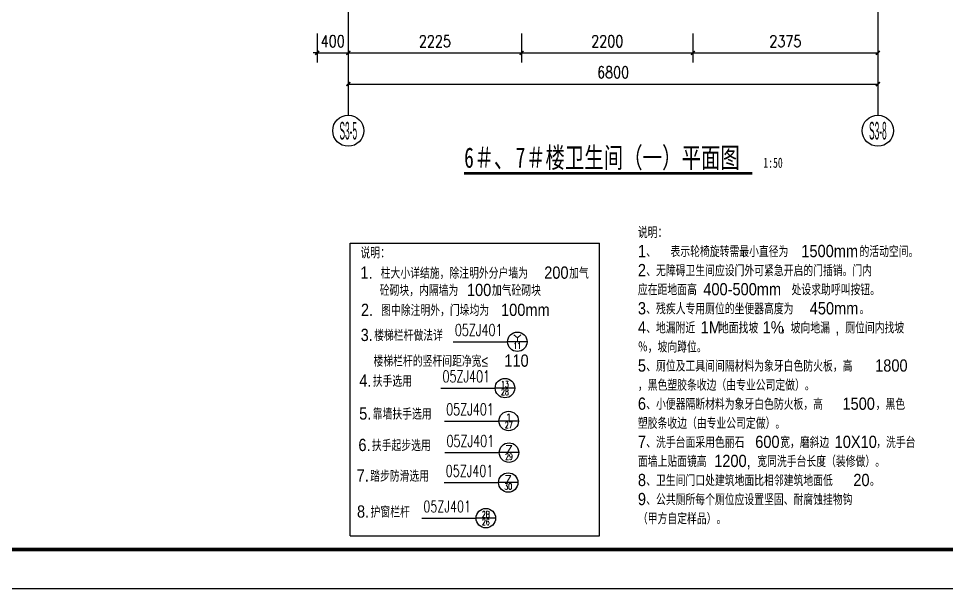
# Model space of a CAD drawing. Extents: x 718358 to 1668613, y -348838 to -159582.
# Drawn here: x 819209 to 831123, y -200981 to -193662 of the extents above; entities that cross this region are included whole.
import ezdxf
from ezdxf.enums import TextEntityAlignment as Align

# ---------------------------------------------------------------- set-up
doc = ezdxf.new("R2010")
doc.units = 0
doc.header["$LTSCALE"] = 1000
for name, color, linetype in [('PUB_DIM', 73, 'Continuous'), ('PUB_TEXT', 10, 'Continuous'), ('建-可见线', 7, 'Continuous'), ('建-图框', 4, 'Continuous'), ('建-尺寸', 73, 'Continuous'), ('建-房间名', 7, 'Continuous'), ('建-符号', 3, 'Continuous'), ('建-符号说明', 7, 'Continuous'), ('建-轴标', 3, 'Continuous'), ('粉刷层', 9, 'Continuous')]:
    doc.layers.add(name, color=color, linetype=linetype)
doc.styles.add('_TCH_AXIS', font='gt宽度调整.shx', dxfattribs={"bigfont": 'gt国标汉字.shx'})
doc.styles.add('_TCH_DIM', font='gt单线西文.shx', dxfattribs={"width": 0.8, "bigfont": 'gt单线中文.shx'})
doc.styles.add('_TCH_LABEL', font='COMPLEX', dxfattribs={"bigfont": 'GBCBIG'})
doc.styles.add('DIM_FONT', font='SIMPLEX.shx', dxfattribs={"width": 0.8, "bigfont": 'GBCBIG.shx'})
doc.styles.add('黑体字', font='simhei.ttf', dxfattribs={"width": 0.7})
doc.dimstyles.new('DIMN50', dxfattribs={"dimscale": 0.5, "dimtxt": 300, "dimasz": 100, "dimexe": 250, "dimexo": 300, "dimgap": 150, "dimtad": 1, "dimdec": 0, "dimzin": 0, "dimdsep": 46, "dimtxsty": 'DIM_FONT', "dimblk": 'ARCHTICK', "dimcen": 0.09, "dimdle": 1, "dimclrt": 7, "dimazin": 2, "dimtfac": 1, "dimtdec": 0, "dimtix": 1, "dimtmove": 2, "dimatfit": 3, "dimldrblk": 'ARCHTICK', "dimfxl": 1, "dimtolj": 1, "dimtzin": 0, "dimarcsym": 0})

# ---------------------------------------------------------------- blocks, each defined once
blk = doc.blocks.new('A$C481F2628')
at = {"layer": 'PUB_DIM'}
for p, q in [((1324, 2578), (2022, 2578)), ((1324, 2578), (1324, 2578)), ((2272, 2578), (2022, 2578)), ((1165, 1983), (1863, 1983)), ((1165, 1983), (1165, 1983)), ((2113, 1983), (1863, 1983)), ((1212, 1560), (1911, 1560)), ((1212, 1560), (1212, 1560)), ((2161, 1560), (1911, 1560)), ((1218, 1154), (1915, 1154)), ((1218, 1154), (1218, 1154)), ((2165, 1154), (1915, 1154)), ((1207, 770), (1905, 770)), ((1207, 770), (1207, 770)), ((2155, 770), (1905, 770)), ((920, 312), (1617, 312)), ((920, 312), (920, 312)), ((1867, 312), (1617, 312))]:
    blk.add_line(p, q, dxfattribs=at)
for centre, radius in [((2147, 2578), 125), ((1324, 2578), 0), ((1988, 1983), 125), ((1165, 1983), 0), ((2036, 1560), 125), ((1212, 1560), 0), ((2040, 1154), 125), ((1218, 1154), 0), ((2030, 770), 125), ((1207, 770), 0), ((1742, 312), 125), ((920, 312), 0)]:
    blk.add_circle(centre, radius, dxfattribs=at)
at = {"layer": '粉刷层'}
for p, q in [((0, 3843), (3200, 3843)), ((0, 86), (0, 3843)), ((3200, 86), (3200, 3843)), ((0, 86), (3200, 86))]:
    blk.add_line(p, q, dxfattribs=at)
at = {"layer": 'PUB_TEXT', "style": '_TCH_LABEL', "width": 0.705882}
for p in [(1345, 2654), (1185, 2058), (1233, 1635), (1238, 1229), (1227, 845), (940, 388)]:
    blk.add_text('05ZJ401', height=148.8, dxfattribs=at).set_placement(p)
at = {"layer": 'PUB_TEXT', "style": '_TCH_LABEL'}
for s, width, p, p2 in [('Y', 1.381579, (2097, 2588), (2197, 2588)), ('11', 1.09375, (2097, 2488), (2197, 2488)), ('13', 0.905172, (1938, 1993), (2038, 1993)), ('28', 0.772059, (1938, 1892), (2038, 1892)), ('27', 0.772059, (1986, 1469), (2086, 1469)), ('1', 2.916667, (1986, 1570), (2086, 1570)), ('7', 1.875, (1990, 1164), (2090, 1164)), ('29', 0.772059, (1990, 1063), (2090, 1063)), ('7', 1.875, (1979, 780), (2080, 780)), ('30', 0.795455, (1979, 679), (2080, 679)), ('2B', 0.709459, (1692, 322), (1793, 322)), ('26', 0.772059, (1692, 222), (1793, 222))]:
    blk.add_text(s, height=80.5, dxfattribs=dict(at, width=width)).set_placement(p, p2, align=Align.FIT)
at = {"layer": '建-房间名', "style": '_TCH_DIM'}
for s, height, width, p in [('说明：', 143.3, 0.8, (133, 3647)), ('1.', 157.5, 0.888889, (132, 3387)), ('柱大小详结施，除注明外分户墙为', 143.31, 0.8, (392, 3387)), ('200', 157.5, 0.888889, (2492, 3387)), ('加气', 143.3, 0.8, (2812, 3387)), ('砼砌块，内隔墙为', 143.3, 0.8, (380, 3165)), ('100', 157.5, 0.888889, (1500, 3165)), ('加气砼砌块', 143.3, 0.8, (1820, 3165)), ('2.', 157.5, 0.888889, (139, 2909)), ('图中除注明外，门垛均为', 143.31, 0.8, (398, 2909)), ('100mm', 157.5, 0.888889, (1938, 2909)), ('3.', 157.5, 0.888889, (135, 2587)), ('楼梯栏杆做法详', 143.3, 0.8, (308, 2587)), ('楼梯栏杆的竖杆间距净宽≤', 143.31, 0.8, (300, 2257)), ('110', 157.5, 0.888889, (1980, 2257)), ('4.', 157.5, 0.888889, (117, 2000)), ('扶手选用', 143.3, 0.8, (290, 2000)), ('5.', 157.5, 0.888889, (116, 1578)), ('靠墙扶手选用', 143.3, 0.8, (290, 1578)), ('6.', 157.5, 0.888889, (106, 1174)), ('扶手起步选用', 143.3, 0.8, (279, 1174)), ('7.', 157.5, 0.888889, (84, 781)), ('踏步防滑选用', 143.3, 0.8, (257, 781)), ('8.', 157.5, 0.888889, (88, 319)), ('护窗栏杆', 143.3, 0.8, (262, 319))]:
    blk.add_text(s, height=height, dxfattribs=dict(at, width=width)).set_placement(p)
blk = doc.blocks.new('_ArchTick')
at = {"color": 0, "linetype": 'ByBlock', "const_width": 0.4}
blk.add_lwpolyline([(-0.5, -0.5), (0.5, 0.5)], dxfattribs=at)
blk = doc.blocks.new('*D726')
at = {"layer": 'Defpoints', "color": 0, "transparency": 16777216}
for p in [(823443, -194104), (830243, -194104), (830243, -194503)]:
    blk.add_point(p, dxfattribs=at)
at = {"layer": '建-尺寸', "color": 0, "lineweight": -2, "transparency": 16777216}
for p, q in [((823443, -194254), (823443, -194628)), ((830243, -194254), (830243, -194628)), ((823442, -194503), (830243, -194503))]:
    blk.add_line(p, q, dxfattribs=at)
at = {"layer": '建-尺寸', "color": 0, "lineweight": -2, "transparency": 16777216, "xscale": 50, "yscale": 50, "zscale": 50, "rotation": 180}
blk.add_blockref('_ArchTick', (823443, -194503), dxfattribs=at)
at = {"layer": '建-尺寸', "color": 0, "lineweight": -2, "transparency": 16777216, "xscale": 50, "yscale": 50, "zscale": 50}
blk.add_blockref('_ArchTick', (830243, -194503), dxfattribs=at)
at = {"layer": '建-尺寸', "color": 7, "transparency": 16777216, "insert": (826843, -194353), "char_height": 150, "attachment_point": 5, "style": 'DIM_FONT'}
blk.add_mtext('\\A1;6800', dxfattribs=at)
blk = doc.blocks.new('*D735')
at = {"layer": 'Defpoints', "color": 0, "transparency": 16777216}
for p in [(823043, -193704), (823443, -193704), (823443, -194103)]:
    blk.add_point(p, dxfattribs=at)
at = {"layer": '建-尺寸', "color": 0, "lineweight": -2, "transparency": 16777216}
for p, q in [((823043, -193854), (823043, -194228)), ((823443, -193854), (823443, -194228)), ((823043, -194103), (822993, -194103)), ((823043, -194103), (823443, -194103)), ((823443, -194103), (823493, -194103))]:
    blk.add_line(p, q, dxfattribs=at)
at = {"layer": '建-尺寸', "color": 0, "lineweight": -2, "transparency": 16777216, "xscale": 50, "yscale": 50, "zscale": 50}
blk.add_blockref('_ArchTick', (823043, -194103), dxfattribs=at)
at = {"layer": '建-尺寸', "color": 0, "lineweight": -2, "transparency": 16777216, "xscale": 50, "yscale": 50, "zscale": 50, "rotation": 180}
blk.add_blockref('_ArchTick', (823443, -194103), dxfattribs=at)
at = {"layer": '建-尺寸', "color": 7, "transparency": 16777216, "insert": (823243, -193953), "char_height": 150, "attachment_point": 5, "style": 'DIM_FONT'}
blk.add_mtext('\\A1;400', dxfattribs=at)
blk = doc.blocks.new('*D736')
at = {"layer": 'Defpoints', "color": 0, "transparency": 16777216}
for p in [(823443, -193704), (825668, -193704), (825668, -194103)]:
    blk.add_point(p, dxfattribs=at)
at = {"layer": '建-尺寸', "color": 0, "lineweight": -2, "transparency": 16777216}
for p, q in [((823443, -193854), (823443, -194228)), ((825668, -193854), (825668, -194228)), ((823442, -194103), (825668, -194103))]:
    blk.add_line(p, q, dxfattribs=at)
at = {"layer": '建-尺寸', "color": 0, "lineweight": -2, "transparency": 16777216, "xscale": 50, "yscale": 50, "zscale": 50, "rotation": 180}
blk.add_blockref('_ArchTick', (823443, -194103), dxfattribs=at)
at = {"layer": '建-尺寸', "color": 0, "lineweight": -2, "transparency": 16777216, "xscale": 50, "yscale": 50, "zscale": 50}
blk.add_blockref('_ArchTick', (825668, -194103), dxfattribs=at)
at = {"layer": '建-尺寸', "color": 7, "transparency": 16777216, "insert": (824555, -193953), "char_height": 150, "attachment_point": 5, "style": 'DIM_FONT'}
blk.add_mtext('\\A1;2225', dxfattribs=at)
blk = doc.blocks.new('*D737')
at = {"layer": 'Defpoints', "color": 0, "transparency": 16777216}
for p in [(825668, -193704), (827868, -193704), (827868, -194103)]:
    blk.add_point(p, dxfattribs=at)
at = {"layer": '建-尺寸', "color": 0, "lineweight": -2, "transparency": 16777216}
for p, q in [((825668, -193854), (825668, -194228)), ((827868, -193854), (827868, -194228)), ((825667, -194103), (827868, -194103))]:
    blk.add_line(p, q, dxfattribs=at)
at = {"layer": '建-尺寸', "color": 0, "lineweight": -2, "transparency": 16777216, "xscale": 50, "yscale": 50, "zscale": 50, "rotation": 180}
blk.add_blockref('_ArchTick', (825668, -194103), dxfattribs=at)
at = {"layer": '建-尺寸', "color": 0, "lineweight": -2, "transparency": 16777216, "xscale": 50, "yscale": 50, "zscale": 50}
blk.add_blockref('_ArchTick', (827868, -194103), dxfattribs=at)
at = {"layer": '建-尺寸', "color": 7, "transparency": 16777216, "insert": (826768, -193953), "char_height": 150, "attachment_point": 5, "style": 'DIM_FONT'}
blk.add_mtext('\\A1;2200', dxfattribs=at)
blk = doc.blocks.new('*D738')
at = {"layer": 'Defpoints', "color": 0, "transparency": 16777216}
for p in [(827868, -193704), (830243, -193704), (830243, -194103)]:
    blk.add_point(p, dxfattribs=at)
at = {"layer": '建-尺寸', "color": 0, "lineweight": -2, "transparency": 16777216}
for p, q in [((827868, -193854), (827868, -194228)), ((830243, -193854), (830243, -194228)), ((827867, -194103), (830243, -194103))]:
    blk.add_line(p, q, dxfattribs=at)
at = {"layer": '建-尺寸', "color": 0, "lineweight": -2, "transparency": 16777216, "xscale": 50, "yscale": 50, "zscale": 50, "rotation": 180}
blk.add_blockref('_ArchTick', (827868, -194103), dxfattribs=at)
at = {"layer": '建-尺寸', "color": 0, "lineweight": -2, "transparency": 16777216, "xscale": 50, "yscale": 50, "zscale": 50}
blk.add_blockref('_ArchTick', (830243, -194103), dxfattribs=at)
at = {"layer": '建-尺寸', "color": 7, "transparency": 16777216, "insert": (829055, -193953), "char_height": 150, "attachment_point": 5, "style": 'DIM_FONT'}
blk.add_mtext('\\A1;2375', dxfattribs=at)

msp = doc.modelspace()

# ---------------------------------------------------------------- linework, layer by layer
at = {"layer": '建-图框'}
msp.add_lwpolyline([(802458.1, -200980.7), (844508.1, -200980.7), (844508.1, -171280.7), (802458.1, -171280.7)], close=True, dxfattribs=at)
at = {"layer": '建-图框', "const_width": 50}
msp.add_lwpolyline([(803708.1, -200480.7), (844008.1, -200480.7), (844008.1, -171780.7), (803708.1, -171780.7)], close=True, dxfattribs=at)
at = {"layer": '建-符号', "const_width": 35}
msp.add_lwpolyline([(824930.6, -195649), (828632.2, -195649)], dxfattribs=at)
at = {"layer": '建-轴标'}
for p, q in [((823442.7, -193469.8), (823442.7, -194902.6)), ((830242.7, -193469.8), (830242.7, -194902.6))]:
    msp.add_line(p, q, dxfattribs=at)
for centre in [(823442.7, -195102.6), (830242.7, -195102.6)]:
    msp.add_circle(centre, 200, dxfattribs=at)

# ---------------------------------------------------------------- block references
at = {"layer": '建-可见线'}
msp.add_blockref('A$C481F2628', (823466.5, -200390.7), dxfattribs=at)

# ---------------------------------------------------------------- texts
at = {"layer": '建-房间名', "style": '_TCH_DIM'}
for s, height, width, p in [('说明：', 143.31, 0.8, (827161.3, -196481.6)), ('1', 157.5, 0.888889, (827161.3, -196726.6)), ('表示轮椅旋转需最小直径为', 143.307, 0.8, (827580.2, -196726.6)), ('1500mm', 157.5, 0.888889, (829260.2, -196726.6)), ('的活动空间。', 143.31, 0.8, (830006.9, -196726.6)), ('、', 143.3, 0.8, (827267.9, -196726.6)), ('2', 157.5, 0.888889, (827161.3, -196971.6)), ('、无障碍卫生间应设门外可紧急开启的门插销。门内', 143.307, 0.8, (827267.9, -196971.6)), ('应在距地面高', 143.31, 0.8, (827161.3, -197216.6)), ('400-500mm', 157.5, 0.888889, (828001.3, -197216.6)), ('处设求助呼叫按钮。', 143.31, 0.8, (829134.6, -197216.6)), ('3', 157.5, 0.888889, (827161.3, -197461.6)), ('450mm', 157.5, 0.888889, (829367.9, -197461.6)), ('、残疾人专用厕位的坐便器高度为', 143.307, 0.8, (827267.9, -197461.6)), ('。', 143.3, 0.8, (830007.9, -197461.6)), ('4', 157.5, 0.888889, (827161.3, -197706.6)), ('、地漏附近', 143.31, 0.8, (827267.9, -197706.6)), ('1M', 157.5, 0.888889, (827967.9, -197706.6)), ('地面找坡', 143.31, 0.8, (828202.6, -197706.6)), ('1%', 157.5, 0.888889, (828762.6, -197706.6)), ('，坡向地漏', 143.31, 0.8, (828997.3, -197706.6)), ('厕位间内找坡', 143.31, 0.8, (829823.9, -197706.6)), (',', 157.5, 0.888889, (829697.3, -197706.6)), ('％，坡向蹲位。', 143.31, 0.8, (827161.3, -197951.6)), ('5', 157.5, 0.888889, (827161.3, -198196.6)), ('、厕位及工具间间隔材料为象牙白色防火板，高', 143.307, 0.8, (827267.9, -198196.6)), ('1800', 157.5, 0.888889, (830207.9, -198196.6)), ('，黑色塑胶条收边（由专业公司定做）。', 143.307, 0.8, (827161.3, -198441.6)), ('6', 157.5, 0.888889, (827161.3, -198686.6)), ('、小便器隔断材料为象牙白色防火板，高', 143.307, 0.8, (827267.9, -198686.6)), ('1500', 157.5, 0.888889, (829787.9, -198686.6)), ('，黑色', 143.31, 0.8, (830214.6, -198686.6)), ('塑胶条收边（由专业公司定做）。', 143.307, 0.8, (827161.3, -198931.6)), ('7', 157.5, 0.888889, (827161.3, -199176.6)), ('、洗手台面采用色丽石', 143.31, 0.8, (827267.9, -199176.6)), ('600', 157.5, 0.888889, (828667.9, -199176.6)), ('宽，磨斜边', 143.31, 0.8, (828987.9, -199176.6)), ('10X10', 157.5, 0.888889, (829687.9, -199176.6)), ('，洗手台', 143.31, 0.8, (830221.3, -199176.6)), ('面墙上贴面镜高', 143.31, 0.8, (827161.3, -199421.6)), ('1200,', 157.5, 0.888889, (828141.3, -199421.6)), ('宽同洗手台长度（装修做）。', 143.307, 0.8, (828694.6, -199421.6)), ('8', 157.5, 0.888889, (827161.3, -199666.6)), ('、卫生间门口处建筑地面比相邻建筑地面低', 143.307, 0.8, (827267.9, -199666.6)), ('20', 157.5, 0.888889, (829927.9, -199666.6)), ('。', 143.3, 0.8, (830141.3, -199666.6)), ('9', 157.5, 0.888889, (827161.3, -199911.6)), ('、公共厕所每个厕位应设置坚固、耐腐蚀挂物钩', 143.307, 0.8, (827267.9, -199911.6)), ('（甲方自定样品）。', 143.31, 0.8, (827161.3, -200156.6))]:
    msp.add_text(s, height=height, dxfattribs=dict(at, width=width)).set_placement(p)
at = {"layer": '建-符号说明', "style": '黑体字', "width": 0.7}
for s, height, p in [('＃楼卫生间（一）平面图', 261.392, (825724.6, -195579)), ('6', 261.4, (824930.6, -195579)), ('＃、', 261.39, (825063, -195579)), ('7', 261.4, (825592.3, -195579)), ('1:50', 130.7, (828772.2, -195579))]:
    msp.add_text(s, height=height, dxfattribs=at).set_placement(p)
at = {"layer": '建-轴标', "style": '_TCH_AXIS', "width": 0.2625}
for s, p, p2 in [('S3-5', (823329.6, -195215.7), (823555.9, -195215.7)), ('S3-8', (830129.6, -195215.7), (830355.9, -195215.7))]:
    msp.add_text(s, height=226.27, dxfattribs=at).set_placement(p, p2, align=Align.FIT)

# ---------------------------------------------------------------- dimensions: what is measured, and where the dimension line sits
at = {"layer": '建-尺寸'}
for p1, p2, picture, middle in [((823042.7, -193704.5), (823442.7, -193704.5), '*D735', (823242.7, -193952.6)), ((823442.7, -193704.5), (825667.7, -193704.5), '*D736', (824555.2, -193952.6)), ((825667.7, -193704.5), (827867.7, -193704.5), '*D737', (826767.7, -193952.6)), ((827867.7, -193704.5), (830242.7, -193704.5), '*D738', (829055.2, -193952.6)), ((823442.7, -194104.5), (830242.7, -194104.5), '*D726', (826842.7, -194352.6))]:
    dim = msp.add_aligned_dim(p1=p1, p2=p2, distance=-398.1, dimstyle='DIMN50', dxfattribs=at)
    dim.commit()
    dim.dimension.update_dxf_attribs({"geometry": picture, "text_midpoint": middle})

doc.saveas('drawing.dxf')
